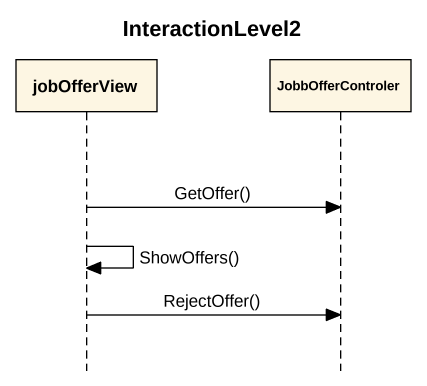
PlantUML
@startuml
title InteractionLevel2
hide footbox
participant jobOfferView
participant JobbOfferControler

jobOfferView -> JobbOfferControler : GetOffer()
jobOfferView -> jobOfferView : ShowOffers()
jobOfferView -> JobbOfferControler : RejectOffer()
@enduml
